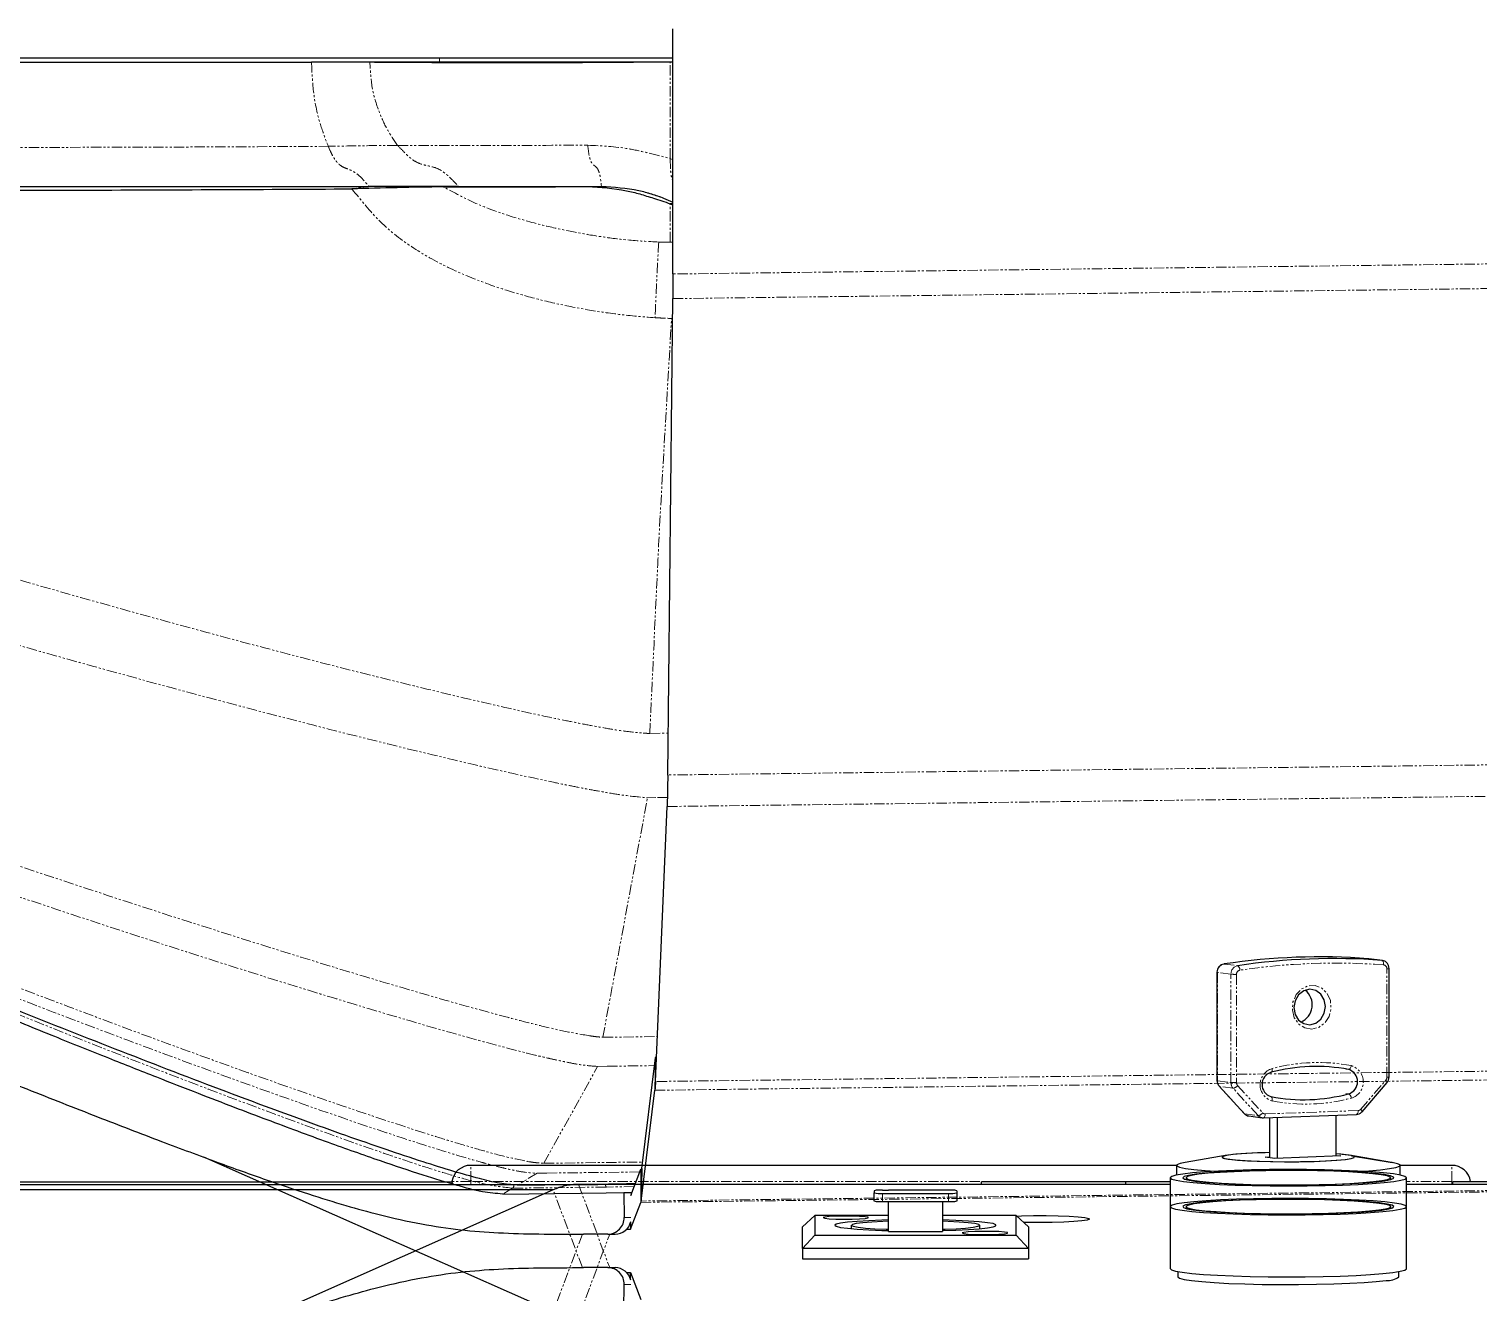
# Model space of a CAD drawing. Header units: millimetres. Extents: x -18594 to 273470, y -238787 to 48452.
# Drawn here: x 141242.7 to 141417.7, y -32378.6 to -32226.2 of the extents above; entities that cross this region are included whole.
import ezdxf

# ---------------------------------------------------------------- set-up
doc = ezdxf.new("R2010")
doc.units = ezdxf.units.MM
doc.linetypes.add('Xref AGV layout$0$PHANTOM', pattern=[2.5, 1.25, -0.25, 0.25, -0.25, 0.25, -0.25])
doc.layers.add('AM_BOR', color=4, linetype='Continuous', lineweight=25)

# ---------------------------------------------------------------- blocks, each defined once
blk = doc.blocks.new('Xref AGV layout$0$A$C343F789C')
at = {"color": 8, "linetype": 'Xref AGV layout$0$PHANTOM', "lineweight": 18}
for p, q in [((3462.84, 1950.88), (3459.08, 1940.84)), ((3462.38, 1940.84), (3465.9, 1950.23)), ((3456.51, 1938.81), (3457.33, 1938.81)), ((3455.33, 1937), (3102.17, 1932.64)), ((3102.17, 1932.49), (3455.3, 1936.84)), ((3470.79, 1935.29), (3471.97, 1936.01)), ((3456.11, 1935.08), (3459.48, 1935.15)), ((3470.79, 1935.29), (3459.48, 1935.15)), ((3467.85, 1933.48), (3470.2, 1934.92)), ((3467.01, 1932.28), (3455.1, 1932.13)), ((3466.68, 1933.47), (3455.45, 1933.33)), ((3467.85, 1933.48), (3466.68, 1933.47)), ((3453.63, 1923.47), (3102.17, 1919.14)), ((3102.17, 1918.07), (3453.56, 1922.41)), ((3459.39, 1920.57), (3453.65, 1920.5)), ((3459.39, 1920.57), (3460.54, 1920.59)), ((3459.91, 1917.08), (3453.33, 1916.99)), ((3452.15, 1889.22), (3102.17, 1884.9)), ((3452.05, 1888.13), (3453.5, 1888.15)), ((3453.5, 1888.15), (3454.52, 1888.17)), ((3102.17, 1881.11), (3452.07, 1885.42)), ((3454.24, 1880.4), (3452.02, 1880.38)), ((3453.06, 1855.36), (3451.62, 1830.32)), ((3451.46, 1827.92), (3102.17, 1823.62)), ((3102.17, 1820.64), (3451.44, 1824.95)), ((3451.44, 1821.11), (3451.76, 1821.11)), ((3451.76, 1821.11), (3451.85, 1821.11)), ((3451.77, 1821.11), (3451.77, 1816.47)), ((3488.17, 1814.37), (3485.23, 1814.37)), ((3488.17, 1814.37), (3490.19, 1814.69)), ((3451.77, 1811.01), (3451.44, 1811.17)), ((3451.77, 1811.01), (3451.77, 1799.37)), ((3479.6, 1798.88), (3479.6, 1799.37)), ((3486.12, 1799.37), (3488.03, 1799.4)), ((3456.51, 352.95), (3457.33, 352.95)), ((3462.84, 340.89), (3459.08, 350.93)), ((3462.38, 350.93), (3465.9, 341.54)), ((3418.17, 342.96), (3418.17, 341.96)), ((3425.42, 341.57), (3418.92, 341.57)), ((3426.17, 341.96), (3426.17, 342.96)), ((3357.45, 340.88), (3357.45, 340.54)), ((3357.45, 340.54), (3362.92, 340.54)), ((3357.45, 340.54), (3357.45, 338.58)), ((3414.39, 340.54), (3475.85, 340.54)), ((3462.03, 340.89), (3462.03, 340.88)), ((3475.85, 340.88), (3475.85, 340.54)), ((3475.85, 340.54), (3475.85, 338.58)), ((3380.82, 332.58), (3383.84, 329.28)), ((3382.45, 332.36), (3380.82, 332.58)), ((3368.43, 331.81), (3365.41, 328.29)), ((3379.96, 332.38), (3368.74, 331.97)), ((3383.3, 328.95), (3380.27, 332.24)), ((3385.47, 329.07), (3382.45, 332.36)), ((3370.24, 329.9), (3369.89, 329.95)), ((3383.84, 329.28), (3385.47, 329.07)), ((3365.28, 327.94), (3365.28, 314.86)), ((3383.42, 315.53), (3383.42, 328.6)), ((3384.1, 328.59), (3384.1, 315.51)), ((3385.73, 328.37), (3384.1, 328.59)), ((3385.73, 315.3), (3385.73, 328.37)), ((3370.24, 326.97), (3369.89, 327.01)), ((3384.1, 315.51), (3385.73, 315.3)), ((3365.87, 313.85), (3367.49, 313.64)), ((3384.93, 314.28), (3383.3, 314.49))]:
    blk.add_line(p, q, dxfattribs=at)
at = {"color": 7, "linetype": 'Continuous', "lineweight": 25}
for p, q in [((3465.9, 1950.23), (3508.06, 1931.55)), ((3459.3, 1940.84), (3458.43, 1940.84)), ((3459.3, 1940.84), (3462.23, 1940.84)), ((3456.55, 1940.25), (3455.33, 1937)), ((3457.04, 1940.25), (3456.55, 1940.25)), ((3456.55, 1939.41), (3456.55, 1940.25)), ((3457.37, 1935.84), (3457.33, 1938.81)), ((3455.3, 1936.84), (3453.63, 1923.47)), ((3455.2, 1932.93), (3455.3, 1936.84)), ((3455.33, 1933.01), (3455.33, 1937)), ((3456.51, 1936.18), (3455.33, 1933.01)), ((3471.97, 1936.01), (3456.38, 1935.82)), ((3456.38, 1935.83), (3457.37, 1935.84)), ((3456.39, 1935.84), (3456.5, 1935.84)), ((3456.5, 1935.84), (3456.5, 1936.13)), ((3456.5, 1935.84), (3457.37, 1935.84)), ((3470.2, 1934.92), (3460.35, 1934.8)), ((3455.2, 1932.93), (3453.53, 1919.56)), ((3453.53, 1919.56), (3453.63, 1923.47)), ((3453.56, 1922.41), (3452.15, 1889.22)), ((3453.53, 1919.56), (3453.43, 1919.38)), ((3452.07, 1885.42), (3451.46, 1827.92)), ((3451.44, 1824.95), (3451.44, 1795.38)), ((3451.44, 1816.47), (3451.77, 1816.47)), ((3451.44, 1799.37), (3451.77, 1799.37)), ((3486.12, 1799.37), (3490.94, 1799.37)), ((3488.03, 1799.4), (3495.07, 1799.37)), ((3490.92, 1799.37), (3493.69, 1799.37)), ((3629.4, 1799.37), (3495.07, 1799.37)), ((3479.6, 1798.88), (3451.44, 1798.88)), ((3626.79, 1798.88), (3479.6, 1798.88)), ((3465.9, 341.54), (3508.06, 360.22)), ((3457.37, 355.93), (3457.33, 352.95)), ((3456.55, 351.52), (3455.33, 354.77)), ((3363.82, 352.04), (3363.82, 351.39)), ((3390.52, 351.39), (3390.52, 352.04)), ((3456.55, 352.36), (3456.55, 351.52)), ((3362.92, 351.05), (3362.92, 343.56)), ((3391.42, 343.56), (3391.42, 351.05)), ((3457.04, 351.52), (3456.55, 351.52)), ((3459.3, 350.93), (3458.43, 350.93)), ((3459.3, 350.93), (3462.23, 350.93)), ((3435.82, 349.85), (3408.52, 349.85)), ((3408.52, 348.6), (3408.52, 349.85)), ((3408.52, 346.02), (3408.52, 348.6)), ((3408.52, 348.6), (3410.02, 347)), ((3408.52, 348.6), (3435.82, 348.6)), ((3434.32, 347), (3435.82, 348.6)), ((3435.82, 348.6), (3435.82, 349.85)), ((3435.82, 348.6), (3435.82, 346.02)), ((3410.02, 347), (3410.02, 344.63)), ((3434.32, 347), (3410.02, 347)), ((3425.42, 346.56), (3418.92, 346.56)), ((3418.92, 342.96), (3418.92, 346.56)), ((3425.42, 346.56), (3425.42, 342.96)), ((3434.32, 344.63), (3434.32, 347)), ((3408.52, 346.02), (3410.02, 344.63)), ((3414.42, 346.23), (3414.42, 345.81)), ((3418.67, 346.29), (3418.67, 346.45)), ((3418.92, 346.29), (3418.67, 346.29)), ((3425.67, 346.29), (3425.42, 346.29)), ((3425.67, 346.29), (3425.67, 346.45)), ((3429.92, 345.81), (3429.92, 346.23)), ((3434.32, 344.63), (3435.82, 346.02)), ((3362.92, 343.56), (3362.92, 340.08)), ((3364.82, 343.79), (3364.82, 343.56)), ((3389.52, 343.56), (3389.52, 343.79)), ((3391.42, 340.08), (3391.42, 343.56)), ((3410.02, 344.63), (3418.92, 344.63)), ((3425.42, 344.63), (3434.32, 344.63)), ((3417.17, 341.89), (3417.17, 342.89)), ((3417.17, 341.64), (3417.17, 341.89)), ((3426.17, 342.96), (3418.17, 342.96)), ((3426.17, 341.96), (3418.17, 341.96)), ((3418.17, 341.57), (3418.92, 341.57)), ((3418.92, 341.57), (3425.42, 341.57)), ((3418.92, 341.57), (3418.92, 341.57)), ((3426.17, 341.57), (3425.42, 341.57)), ((3425.42, 341.57), (3425.42, 341.57)), ((3427.17, 342.89), (3427.17, 341.89)), ((3427.17, 341.64), (3427.17, 341.89)), ((3465.86, 341.52), (3553, 341.52)), ((3336.27, 340.58), (3357.3, 340.58)), ((3336.3, 340.88), (3362.92, 340.88)), ((3355.17, 340.58), (3355.18, 340.54)), ((3357.3, 340.88), (3357.3, 340.58)), ((3363.67, 339.76), (3363.67, 338.58)), ((3364.82, 340.3), (3364.82, 340.08)), ((3389.52, 340.08), (3389.52, 340.3)), ((3390.67, 338.58), (3390.67, 339.76)), ((3391.42, 340.88), (3460.53, 340.88)), ((3396.77, 340.88), (3396.77, 340.58)), ((3414.22, 340.88), (3414.22, 340.58)), ((3460.53, 340.88), (3462.84, 340.89)), ((3462.03, 340.88), (3460.53, 340.88)), ((3657.36, 340.88), (3462.03, 340.88)), ((3549.37, 340.58), (3478.13, 340.58)), ((3357.45, 338.58), (3363.67, 338.58)), ((3369.55, 337.42), (3364.64, 338.23)), ((3369.55, 337.42), (3364.64, 338.23)), ((3364.64, 338.23), (3364.71, 338.22)), ((3364.71, 338.22), (3369.78, 337.37)), ((3384.55, 337.37), (3389.63, 338.22)), ((3390.67, 338.58), (3475.85, 338.58)), ((3370.66, 337.27), (3370.83, 337.25)), ((3370.83, 337.45), (3378.8, 337.74)), ((3371.39, 337.38), (3370.83, 337.45)), ((3370.83, 337.25), (3371.39, 337.2)), ((3371.39, 337.47), (3371.39, 332.53)), ((3378.47, 337.73), (3378.47, 332.79)), ((3378.8, 337.74), (3379.96, 337.59)), ((3379.4, 337.66), (3379.4, 332.82)), ((3379.96, 337.59), (3379.4, 337.57)), ((3380.17, 332.85), (3368.96, 332.44)), ((3380.19, 332.85), (3380.17, 332.85)), ((3381.95, 332.62), (3380.32, 332.84)), ((3368.28, 332.11), (3365.26, 328.59)), ((3385.52, 329.04), (3382.5, 332.34)), ((3365.01, 327.91), (3365.01, 314.83)), ((3385.79, 315.28), (3385.79, 328.35)), ((3365.82, 313.86), (3367.45, 313.64)), ((3365.87, 313.85), (3365.82, 313.86)), ((3367.45, 313.64), (3367.49, 313.64))]:
    blk.add_line(p, q, dxfattribs=at)
at = {"color": 8, "linetype": 'Xref AGV layout$0$PHANTOM', "lineweight": 18, "flags": 128}
for points in [[(3467.01, 1932.28), (3463.78, 1926.43), (3460.54, 1920.59)], [(3459.91, 1917.08), (3457.21, 1902.62), (3454.52, 1888.17)], [(3460.08, 1814.37), (3460.9, 1814.39), (3461.73, 1814.4)], [(3477.32, 1814.37), (3478.23, 1814.4), (3479.15, 1814.43)], [(3380.17, 332.85), (3380.15, 332.84), (3380.1, 332.82), (3380.06, 332.78), (3380.03, 332.72), (3380, 332.65), (3379.98, 332.57), (3379.96, 332.48), (3379.96, 332.38)], [(3368.28, 332.11), (3368.27, 332.08), (3368.28, 332.04), (3368.29, 331.99), (3368.33, 331.94), (3368.37, 331.88), (3368.43, 331.81)], [(3368.96, 332.44), (3368.93, 332.43), (3368.89, 332.41), (3368.85, 332.37), (3368.81, 332.31), (3368.78, 332.24), (3368.76, 332.16), (3368.75, 332.06), (3368.74, 331.97)], [(3379.27, 330.29), (3379.23, 330.31), (3379.19, 330.34), (3379.16, 330.39), (3379.13, 330.46), (3379.12, 330.53), (3379.11, 330.62), (3379.12, 330.72), (3379.13, 330.81)], [(3382.45, 332.36), (3382.49, 332.35), (3382.5, 332.34)], [(3385.47, 329.07), (3385.51, 329.05), (3385.52, 329.04)], [(3365.26, 328.59), (3365.25, 328.56), (3365.25, 328.53), (3365.27, 328.48), (3365.31, 328.42), (3365.35, 328.36), (3365.41, 328.29)], [(3379.27, 327.36), (3379.23, 327.35), (3379.19, 327.33), (3379.16, 327.29), (3379.13, 327.24), (3379.12, 327.17), (3379.11, 327.09), (3379.12, 327), (3379.13, 326.9)], [(3369.57, 326.55), (3369.6, 326.65), (3369.63, 326.74), (3369.66, 326.82), (3369.7, 326.89), (3369.75, 326.95), (3369.8, 326.99), (3369.85, 327.01), (3369.89, 327.01)], [(3374.35, 322.15), (3375.2, 322), (3375.93, 321.52), (3376.45, 320.76), (3376.69, 319.83), (3376.61, 318.86), (3376.22, 317.98), (3375.59, 317.3), (3374.78, 316.92), (3373.92, 316.89), (3373.12, 317.21), (3372.48, 317.84), (3372.09, 318.7), (3372.02, 319.66), (3372.25, 320.61), (3372.77, 321.4), (3373.5, 321.94), (3374.35, 322.15)], [(3365.68, 314.38), (3365.67, 314.28), (3365.68, 314.19), (3365.69, 314.1), (3365.71, 314.02), (3365.74, 313.95), (3365.78, 313.9), (3365.82, 313.87), (3365.87, 313.85)]]:
    blk.add_lwpolyline(points, dxfattribs=at)
at = {"color": 7, "linetype": 'Continuous', "lineweight": 25, "flags": 128}
for points in [[(3391.42, 351.05), (3391.28, 351.19), (3390.79, 351.34), (3389.97, 351.48), (3388.83, 351.62), (3387.4, 351.74), (3385.72, 351.84), (3383.84, 351.92), (3381.78, 351.99), (3379.62, 352.03), (3377.39, 352.04), (3375.16, 352.03), (3372.98, 352), (3370.9, 351.94), (3368.97, 351.86), (3367.25, 351.76), (3365.77, 351.64), (3364.57, 351.51)], [(3390.52, 352.04), (3390.52, 352.05), (3390.32, 352.21), (3389.75, 352.35), (3388.85, 352.49), (3387.63, 352.62), (3386.12, 352.73), (3384.37, 352.83), (3382.42, 352.9), (3380.33, 352.95), (3378.15, 352.97), (3375.94, 352.97), (3373.77, 352.94), (3371.69, 352.89), (3369.77, 352.82), (3368.04, 352.72), (3366.56, 352.61), (3365.37, 352.48)], [(3364.57, 351.51), (3363.69, 351.37), (3363.13, 351.22), (3362.92, 351.06), (3362.92, 351.05)], [(3416.52, 346.74), (3416.33, 346.81), (3415.8, 346.87), (3414.99, 346.91), (3414.02, 346.93), (3413.02, 346.92), (3412.11, 346.89), (3411.43, 346.84), (3411.06, 346.77), (3411.06, 346.7), (3411.43, 346.64), (3412.11, 346.58), (3413.02, 346.55), (3414.02, 346.55), (3414.99, 346.57), (3415.8, 346.61), (3416.33, 346.67), (3416.52, 346.74)], [(3409.94, 344.7), (3409.38, 344.68), (3407.92, 344.65), (3406.42, 344.65), (3404.96, 344.68), (3403.64, 344.73), (3402.55, 344.8), (3401.74, 344.89), (3401.27, 344.99), (3401.18, 345.09), (3401.46, 345.2), (3402.1, 345.29), (3403.06, 345.37), (3404.28, 345.43), (3405.68, 345.47), (3407.17, 345.49), (3407.17, 345.49)], [(3407.17, 345.49), (3408.66, 345.47), (3409.12, 345.46)], [(3418.92, 346.45), (3417.29, 346.4), (3415.78, 346.33), (3414.5, 346.23), (3413.5, 346.12), (3412.81, 346), (3412.46, 345.88), (3412.46, 345.75), (3412.81, 345.62), (3413.5, 345.5), (3414.5, 345.39), (3415.78, 345.3), (3417.29, 345.22), (3418.92, 345.17)], [(3418.67, 346.29), (3417.28, 346.23), (3416.12, 346.15), (3415.23, 346.05), (3414.65, 345.94), (3414.42, 345.83), (3414.54, 345.72), (3415.01, 345.6), (3415.81, 345.5), (3416.89, 345.42), (3418.22, 345.35), (3418.92, 345.32)], [(3431.92, 345.81), (3431.74, 345.94), (3431.22, 346.07), (3430.37, 346.18), (3429.22, 346.28), (3427.82, 346.37), (3426.22, 346.43), (3425.42, 346.45)], [(3425.42, 345.32), (3426.12, 345.35), (3427.44, 345.42), (3428.53, 345.5), (3429.32, 345.6), (3429.79, 345.72), (3429.91, 345.83), (3429.68, 345.94), (3429.11, 346.05), (3428.22, 346.15), (3427.06, 346.23), (3425.67, 346.29)], [(3425.42, 345.17), (3426.22, 345.19), (3427.82, 345.26), (3429.22, 345.34), (3430.37, 345.44), (3431.22, 345.56), (3431.74, 345.68), (3431.92, 345.81)], [(3433.32, 344.89), (3433.13, 344.96), (3432.6, 345.02), (3431.79, 345.06), (3430.82, 345.08), (3429.82, 345.07), (3428.91, 345.04), (3428.23, 344.99), (3427.87, 344.92), (3427.87, 344.85), (3428.23, 344.79), (3428.91, 344.74), (3429.82, 344.7), (3430.82, 344.7), (3431.79, 344.72), (3432.6, 344.76), (3433.13, 344.82), (3433.32, 344.89)], [(3364.57, 344.03), (3363.69, 343.89), (3363.13, 343.74), (3362.92, 343.58), (3363.06, 343.42), (3363.55, 343.27), (3364.37, 343.13), (3365.51, 342.99), (3366.93, 342.87), (3368.61, 342.77), (3370.5, 342.69), (3372.55, 342.62), (3374.72, 342.59), (3376.94, 342.57), (3379.18, 342.58), (3381.36, 342.61), (3383.44, 342.67), (3385.36, 342.75), (3387.08, 342.85), (3388.56, 342.97), (3389.76, 343.1), (3390.65, 343.24), (3391.21, 343.39), (3391.42, 343.55), (3391.28, 343.7), (3390.79, 343.86), (3389.97, 344), (3388.83, 344.14), (3387.4, 344.26), (3385.72, 344.36), (3383.84, 344.44), (3381.78, 344.5), (3379.62, 344.54), (3377.39, 344.56), (3375.16, 344.55), (3372.98, 344.51), (3370.9, 344.46), (3368.97, 344.38), (3367.25, 344.28), (3365.77, 344.16), (3364.57, 344.03)], [(3365.9, 343.98), (3365.05, 343.84), (3364.56, 343.69), (3364.42, 343.54), (3364.65, 343.39), (3365.25, 343.25), (3366.18, 343.11), (3367.43, 342.99), (3368.96, 342.88), (3370.73, 342.8), (3372.68, 342.73), (3374.76, 342.69), (3376.91, 342.68), (3379.07, 342.68), (3381.17, 342.72), (3383.16, 342.78), (3384.98, 342.86), (3386.57, 342.96), (3387.89, 343.08), (3388.9, 343.22), (3389.58, 343.36), (3389.89, 343.51), (3389.84, 343.66), (3389.43, 343.81), (3388.67, 343.95), (3387.57, 344.08), (3386.17, 344.19), (3384.52, 344.29), (3382.65, 344.37), (3380.63, 344.42), (3378.5, 344.45), (3376.34, 344.45), (3374.2, 344.43), (3372.15, 344.38), (3370.24, 344.31), (3368.53, 344.22), (3367.07, 344.11), (3365.9, 343.98)], [(3366.25, 343.97), (3365.43, 343.83), (3364.95, 343.69), (3364.82, 343.54), (3365.05, 343.4), (3365.62, 343.26), (3366.52, 343.13), (3367.74, 343.01), (3369.22, 342.9), (3370.93, 342.82), (3372.82, 342.76), (3374.84, 342.72), (3376.92, 342.7), (3379.01, 342.71), (3381.05, 342.75), (3382.97, 342.8), (3384.73, 342.88), (3386.27, 342.98), (3387.55, 343.1), (3388.53, 343.23), (3389.19, 343.37), (3389.49, 343.51), (3389.45, 343.66), (3389.05, 343.8), (3388.3, 343.94), (3387.24, 344.06), (3385.89, 344.17), (3384.29, 344.27), (3382.48, 344.34), (3380.52, 344.39), (3378.46, 344.42), (3376.37, 344.42), (3374.3, 344.4), (3372.31, 344.36), (3370.46, 344.29), (3368.8, 344.2), (3367.39, 344.09), (3366.25, 343.97)], [(3370.65, 340.96), (3368.75, 340.88), (3367.05, 340.78), (3365.61, 340.66), (3364.45, 340.52), (3363.6, 340.38), (3363.09, 340.23), (3362.92, 340.07), (3363.1, 339.92), (3363.63, 339.77), (3364.5, 339.62), (3365.67, 339.49), (3367.13, 339.37), (3368.83, 339.27), (3370.75, 339.19), (3372.81, 339.13), (3374.99, 339.09), (3377.22, 339.08), (3379.45, 339.1), (3381.62, 339.13), (3383.68, 339.19), (3385.59, 339.27), (3387.28, 339.38), (3388.73, 339.5), (3389.89, 339.63), (3390.74, 339.77), (3391.25, 339.92), (3391.42, 340.08), (3391.23, 340.24), (3390.7, 340.39), (3389.84, 340.53), (3388.67, 340.66), (3387.21, 340.78), (3385.5, 340.88), (3383.59, 340.96), (3381.52, 341.02), (3379.35, 341.06), (3377.12, 341.07), (3374.89, 341.06), (3372.71, 341.02), (3370.65, 340.96)], [(3371.34, 340.87), (3369.51, 340.79), (3367.89, 340.69), (3366.55, 340.57), (3365.51, 340.44), (3364.8, 340.29), (3364.46, 340.14), (3364.47, 339.99), (3364.86, 339.85), (3365.59, 339.7), (3366.66, 339.57), (3368.03, 339.46), (3369.67, 339.36), (3371.52, 339.28), (3373.53, 339.22), (3375.65, 339.19), (3377.81, 339.19), (3379.95, 339.21), (3382.02, 339.25), (3383.94, 339.32), (3385.67, 339.41), (3387.15, 339.52), (3388.35, 339.65), (3389.22, 339.79), (3389.75, 339.93), (3389.92, 340.08), (3389.72, 340.23), (3389.16, 340.38), (3388.25, 340.52), (3387.02, 340.64), (3385.52, 340.75), (3383.77, 340.84), (3381.83, 340.9), (3379.76, 340.95), (3377.61, 340.97), (3375.45, 340.96), (3373.34, 340.92), (3371.34, 340.87)], [(3371.52, 340.84), (3369.75, 340.77), (3368.18, 340.67), (3366.88, 340.55), (3365.87, 340.43), (3365.19, 340.29), (3364.85, 340.14), (3364.87, 340), (3365.24, 339.85), (3365.96, 339.72), (3366.99, 339.59), (3368.32, 339.48), (3369.9, 339.38), (3371.7, 339.3), (3373.65, 339.25), (3375.7, 339.22), (3377.79, 339.22), (3379.87, 339.24), (3381.86, 339.28), (3383.73, 339.35), (3385.4, 339.43), (3386.84, 339.54), (3388, 339.66), (3388.85, 339.8), (3389.36, 339.94), (3389.52, 340.08), (3389.32, 340.23), (3388.78, 340.37), (3387.9, 340.5), (3386.72, 340.62), (3385.25, 340.73), (3383.56, 340.81), (3381.68, 340.88), (3379.67, 340.92), (3377.59, 340.94), (3375.5, 340.93), (3373.46, 340.9), (3371.52, 340.84)], [(3368.34, 339.3), (3367.46, 339.24), (3366.06, 339.12), (3364.95, 338.98), (3364.18, 338.84), (3363.75, 338.69), (3363.69, 338.53), (3363.99, 338.38), (3364.64, 338.23)], [(3379.4, 337.05), (3380.89, 337.09), (3382.32, 337.16), (3383.52, 337.25), (3384.42, 337.35), (3384.97, 337.46), (3385.17, 337.58), (3384.99, 337.7), (3384.44, 337.82), (3383.55, 337.92), (3382.37, 338.01), (3380.94, 338.08), (3379.34, 338.12), (3377.63, 338.14), (3375.9, 338.14), (3374.23, 338.11), (3372.7, 338.05), (3371.38, 337.97), (3370.33, 337.88), (3369.6, 337.77), (3369.22, 337.65), (3369.21, 337.53), (3369.58, 337.41), (3370.3, 337.3), (3371.34, 337.2), (3371.39, 337.2)], [(3379.4, 337.05), (3379.97, 337.06), (3381.49, 337.12), (3382.81, 337.19), (3383.88, 337.28), (3384.64, 337.39), (3385.08, 337.5), (3385.15, 337.62), (3384.87, 337.74), (3384.25, 337.85), (3383.31, 337.94), (3382.09, 338.03), (3380.65, 338.09), (3379.06, 338.13), (3377.38, 338.14), (3375.69, 338.13), (3374.07, 338.1), (3372.59, 338.04), (3371.31, 337.97), (3370.29, 337.87), (3369.59, 337.76), (3369.22, 337.65), (3369.21, 337.53), (3369.55, 337.42), (3369.55, 337.42)], [(3389.63, 338.22), (3390.23, 338.35), (3390.61, 338.5), (3390.63, 338.65), (3390.29, 338.81), (3389.59, 338.95), (3388.56, 339.09), (3387.23, 339.21), (3386, 339.3)], [(3374.58, 321.62), (3373.86, 321.43), (3373.24, 320.94), (3372.83, 320.23), (3372.68, 319.4), (3372.83, 318.59), (3373.24, 317.91), (3373.86, 317.47), (3374.58, 317.33), (3375.31, 317.52), (3375.93, 318.01), (3376.34, 318.72), (3376.49, 319.54), (3376.34, 320.36), (3375.93, 321.04), (3375.31, 321.48), (3374.58, 321.62)]]:
    blk.add_lwpolyline(points, dxfattribs=at)
at = {"color": 7, "linetype": 'Continuous', "lineweight": 25}
for centre, radius, start, end in [((3458.45, 1938.86), 1.98, 90.3672, 166.4801), ((3459.32, 1938.85), 1.99, 90.4484, 181.1224), ((3365.22, 350.03), 2.45, 86.498, 124.8741), ((3458.45, 352.91), 1.98, 193.5199, 269.6328), ((3459.32, 352.91), 1.99, 178.8776, 269.5516), ((3417.92, 339.32), 3.64, 86.0827, 101.9023), ((3417.92, 338.32), 3.65, 86.0871, 101.8912), ((3417.92, 345.21), 3.65, 258.1089, 273.906), ((3426.42, 339.32), 3.64, 78.097, 93.9177), ((3426.42, 338.32), 3.65, 78.1082, 93.9133), ((3426.42, 345.21), 3.65, 266.0935, 281.8918), ((3357.45, 340.88), 2.3, 188.6269, 270), ((3475.85, 340.88), 2.3, 270, 351.3731), ((3477.83, 340.58), 0.3, 351.3731, 90), ((3371.7, 348.72), 11.51, 259.2247, 265.6518), ((3370.34, 328.48), 1.53, 107.0578, 252.9422), ((3375.34, 309.54), 21.12, 79.2624, 104.9367), ((3378.82, 328.82), 1.53, 287.0582, 72.9418), ((3373.83, 347.76), 21.12, 259.2624, 284.9359), ((3376.53, 319.21), 2.25, 113.0367, 231.8398), ((3371.72, 392.41), 78.78, 265.7412, 278.4574), ((3373.34, 392.2), 78.78, 265.7412, 278.4574)]:
    blk.add_arc(centre, radius, start, end, dxfattribs=at)
at = {"color": 8, "linetype": 'Xref AGV layout$0$PHANTOM', "lineweight": 18}
for centre, radius, start, end in [((3380.94, 331.76), 0.828, 98.7119, 144.1245), ((3380.21, 332.03), 0.819, 41.9916, 81.0236), ((3381.84, 331.82), 0.813, 41.8371, 82.1385), ((3368.77, 331.53), 0.437, 93.0636, 140.389), ((3375.12, 309.68), 21.51, 79.2625, 104.9359), ((3378.53, 328.86), 2.05, 287.0579, 72.9421), ((3379.97, 331.98), 0.404, 41.7907, 91.6726), ((3370.17, 328.51), 2.05, 107.0586, 252.9414), ((3370.2, 330.49), 0.622, 182.5441, 241.0438), ((3383.97, 328.46), 0.828, 98.7225, 144.1229), ((3383.07, 328.6), 1.03, 359.2788, 41.5911), ((3384.7, 328.38), 1.03, 359.2788, 41.5911), ((3365.23, 327.21), 0.726, 85.9015, 107.2706), ((3365.83, 327.94), 0.551, 139.8677, 180.2628), ((3382.91, 328.61), 0.514, 359.2768, 41.5898), ((3383.65, 323.49), 5.11, 84.9733, 92.5488), ((3385.74, 328.3), 0.0742, 50.4508, 97.8943), ((3373.58, 347.69), 21.52, 259.263, 284.9354), ((3371.5, 392.54), 78.37, 265.7403, 278.4582), ((3383.59, 314.98), 0.567, 176.1368, 239.298), ((3382.92, 315.51), 0.502, 281.762, 2.2668), ((3383.1, 315.47), 1, 281.7609, 2.2678), ((3383.65, 310.44), 5.09, 84.9546, 92.5573), ((3384.73, 315.26), 1, 281.7609, 2.2678), ((3385.74, 315.22), 0.0741, 50.4932, 97.962), ((3365.23, 314.14), 0.728, 85.9314, 107.2407), ((3365.74, 314.84), 0.46, 176.7603, 262.5111)]:
    blk.add_arc(centre, radius, start, end, dxfattribs=at)
at = {"color": 7, "linetype": 'Continuous', "lineweight": 25}
for centre, major_axis, ratio, start_param, end_param in [((3463.82, 1933.42), (20, 0), 0.069927, 1.745329, 1.9743), ((3460.72, 1834.37), (20.1, 0), 0.995042, 4.232433, 4.250738)]:
    blk.add_ellipse(centre, major_axis=major_axis, ratio=ratio, start_param=start_param, end_param=end_param, dxfattribs=at)
for points, knots in [([(3704.17, 1814.41), (3704.08, 1816.71), (3703.91, 1821.23), (3703.12, 1827.46), (3701.85, 1832.97), (3700.09, 1837.72), (3697.63, 1842.04), (3695.06, 1845.01), (3692.7, 1846.98), (3690.61, 1848.42), (3687.74, 1850.18), (3683.95, 1852.36), (3679.21, 1854.97), (3673.17, 1858.19), (3665.8, 1862.02), (3657.08, 1866.43), (3647.43, 1871.21), (3636.22, 1876.65), (3623.48, 1882.7), (3609.25, 1889.29), (3594.37, 1896.01), (3579.07, 1902.72), (3563.7, 1909.28), (3550.21, 1914.9), (3538.82, 1919.55), (3529.66, 1923.23), (3521.16, 1926.57), (3513.48, 1929.53), (3506.7, 1932.07), (3500.79, 1934.2), (3495.65, 1935.94), (3491.1, 1937.35), (3486.56, 1938.6), (3481.95, 1939.63), (3477.14, 1940.35), (3472.41, 1940.71), (3467.46, 1940.84), (3464.04, 1940.84), (3462.23, 1940.84)], [0, 0, 0, 0, 0.023814, 0.046919, 0.064947, 0.082346, 0.099332, 0.116388, 0.123, 0.131409, 0.142917, 0.158255, 0.177249, 0.19964, 0.230034, 0.264353, 0.302168, 0.343049, 0.395117, 0.450198, 0.507567, 0.566466, 0.625558, 0.683057, 0.7199, 0.754663, 0.786799, 0.815763, 0.841143, 0.86282, 0.881706, 0.89823, 0.912825, 0.931201, 0.947836, 0.964018, 0.981003, 1, 1, 1, 1]), ([(3471.97, 1936.01), (3472.79, 1935.93), (3474.68, 1935.75), (3477.86, 1934.86), (3481.96, 1933.63), (3487.13, 1931.88), (3493.41, 1929.66), (3499.27, 1927.48), (3504.49, 1925.5), (3508.94, 1923.78), (3514, 1921.81), (3519.79, 1919.52), (3526.3, 1916.9), (3533.44, 1913.99), (3540.96, 1910.89), (3548.25, 1907.83), (3554.83, 1905.05), (3560.35, 1902.68), (3564.85, 1900.74), (3570.81, 1898.15), (3578.25, 1894.88), (3587.17, 1890.9), (3595.15, 1887.28), (3602.35, 1883.97), (3608.94, 1880.88), (3615.09, 1877.97), (3621.73, 1874.77), (3628.74, 1871.32), (3635.8, 1867.76), (3640.14, 1865.49), (3642.1, 1864.47)], [0, 0, 0, 0, 0.013217, 0.030338, 0.053386, 0.082852, 0.118877, 0.161533, 0.184379, 0.209559, 0.238948, 0.272623, 0.310585, 0.352837, 0.397904, 0.442634, 0.481258, 0.513778, 0.540192, 0.560744, 0.619276, 0.672152, 0.71937, 0.761454, 0.800743, 0.837519, 0.871781, 0.92044, 0.964217, 1, 1, 1, 1]), ([(3470.2, 1934.92), (3470.92, 1934.86), (3472.49, 1934.73), (3475.04, 1934.08), (3478.12, 1933.22), (3481.86, 1932.04), (3486.2, 1930.59), (3491.02, 1928.91), (3498.51, 1926.22), (3508.59, 1922.45), (3521.21, 1917.56), (3535.86, 1911.74), (3552.18, 1905.08), (3569.84, 1897.65), (3586.57, 1890.43), (3601.76, 1883.67), (3615.4, 1877.42), (3627.51, 1871.67), (3637.04, 1867.03), (3642.48, 1864.2), (3644.25, 1863.29)], [0, 0, 0, 0, 0.011408, 0.024692, 0.041661, 0.062299, 0.087202, 0.114495, 0.143513, 0.213935, 0.285971, 0.358844, 0.464948, 0.566657, 0.663851, 0.755046, 0.831329, 0.90249, 0.968435, 1, 1, 1, 1]), ([(3453.56, 1922.41), (3453.56, 1922.54), (3453.57, 1922.66), (3453.57, 1922.79), (3453.57, 1922.82), (3453.58, 1922.86), (3453.58, 1922.89), (3453.58, 1922.95), (3453.58, 1922.99), (3453.6, 1923.2), (3453.61, 1923.36), (3453.63, 1923.47)], [0, 0, 0, 0, 0.25, 0.25, 0.3125, 0.3125, 0.375, 0.375, 0.5, 0.5, 1, 1, 1, 1]), ([(3452.07, 1885.42), (3452.08, 1885.87), (3452.08, 1886.24), (3452.09, 1886.58), (3452.09, 1886.6), (3452.09, 1886.65), (3452.09, 1886.67), (3452.09, 1886.73), (3452.09, 1886.78), (3452.09, 1886.91), (3452.09, 1887), (3452.1, 1887.25), (3452.1, 1887.42), (3452.11, 1887.6), (3452.11, 1887.62), (3452.11, 1887.65), (3452.11, 1887.67), (3452.11, 1887.73), (3452.11, 1887.76), (3452.11, 1887.87), (3452.11, 1887.94), (3452.12, 1888.15), (3452.12, 1888.29), (3452.14, 1888.71), (3452.14, 1888.97), (3452.15, 1889.22)], [0, 0, 0, 0, 0.25, 0.25, 0.265625, 0.265625, 0.28125, 0.28125, 0.3125, 0.3125, 0.375, 0.375, 0.5, 0.5, 0.515625, 0.515625, 0.53125, 0.53125, 0.5625, 0.5625, 0.625, 0.625, 0.75, 0.75, 1, 1, 1, 1]), ([(3451.44, 1824.95), (3451.44, 1825.24), (3451.44, 1825.51), (3451.44, 1825.79), (3451.44, 1825.84), (3451.44, 1825.96), (3451.44, 1826.03), (3451.44, 1826.22), (3451.44, 1826.34), (3451.44, 1826.5), (3451.44, 1826.52), (3451.44, 1826.58), (3451.44, 1826.61), (3451.45, 1826.69), (3451.45, 1826.75), (3451.45, 1826.93), (3451.45, 1827.05), (3451.45, 1827.41), (3451.45, 1827.67), (3451.46, 1827.92)], [0, 0, 0, 0, 0.25, 0.25, 0.3125, 0.3125, 0.375, 0.375, 0.5, 0.5, 0.53125, 0.53125, 0.5625, 0.5625, 0.625, 0.625, 0.75, 0.75, 1, 1, 1, 1]), ([(3460.08, 1814.37), (3458.56, 1814.46), (3456.54, 1814.58), (3454.05, 1815.26), (3452.68, 1815.73), (3451.82, 1816.13), (3451.44, 1816.3)], [0, 0, 0, 0, 0.520028, 0.693646, 0.865746, 1, 1, 1, 1]), ([(3461.73, 1814.4), (3460.17, 1814.49), (3458.07, 1814.61), (3455.43, 1815.28), (3453.69, 1815.83), (3452.45, 1816.24), (3451.77, 1816.47)], [0, 0, 0, 0, 0.4697303, 0.6312422, 0.7985633, 1, 1, 1, 1]), ([(3628.52, 1814.6), (3625.37, 1814.6), (3619.25, 1814.61), (3610.34, 1814.63), (3601.97, 1814.66), (3593.56, 1814.68), (3585.16, 1814.7), (3576.49, 1814.73), (3567.93, 1814.76), (3556.36, 1814.8), (3541.91, 1814.84), (3524.57, 1814.84), (3507.29, 1814.77), (3495.89, 1814.71), (3490.19, 1814.68)], [0, 0, 0, 0, 0.068247, 0.13256, 0.192963, 0.249485, 0.314629, 0.374792, 0.437295, 0.499895, 0.625028, 0.749952, 0.875104, 1, 1, 1, 1]), ([(3477.32, 1814.37), (3474.49, 1814.37), (3468.79, 1814.37), (3463, 1814.37), (3460.08, 1814.37)], [0, 0, 0, 0, 0.495865, 1, 1, 1, 1]), ([(3479.15, 1814.43), (3476.3, 1814.42), (3470.54, 1814.42), (3464.69, 1814.41), (3461.73, 1814.4)], [0, 0, 0, 0, 0.494125, 1, 1, 1, 1]), ([(3477.32, 1814.37), (3479.15, 1814.37), (3482.83, 1814.37), (3486.39, 1814.37), (3488.17, 1814.37)], [0, 0, 0, 0, 0.500003, 1, 1, 1, 1]), ([(3479.15, 1814.43), (3481.01, 1814.46), (3484.76, 1814.52), (3488.38, 1814.63), (3490.19, 1814.69)], [0, 0, 0, 0, 0.4994962, 1, 1, 1, 1]), ([(3626.6, 1814.37), (3623.44, 1814.37), (3617.32, 1814.37), (3608.41, 1814.37), (3600.05, 1814.37), (3591.64, 1814.37), (3583.24, 1814.37), (3574.57, 1814.37), (3566.01, 1814.37), (3554.45, 1814.37), (3539.99, 1814.37), (3522.64, 1814.37), (3505.33, 1814.37), (3493.89, 1814.37), (3488.17, 1814.37)], [0, 0, 0, 0, 0.0682, 0.132467, 0.192827, 0.249306, 0.314398, 0.374512, 0.436964, 0.499512, 0.624561, 0.74948, 0.874773, 1, 1, 1, 1]), ([(3451.44, 1799.37), (3451.98, 1799.37), (3453.42, 1799.37), (3455.88, 1799.37), (3459.24, 1799.37), (3463.3, 1799.37), (3469.37, 1799.37), (3477.05, 1799.37), (3483.08, 1799.37), (3486.12, 1799.37)], [0, 0, 0, 0, 0.043491, 0.116015, 0.205109, 0.327597, 0.464562, 0.730287, 1, 1, 1, 1]), ([(3451.77, 1799.37), (3452.91, 1799.38), (3455.49, 1799.4), (3459.59, 1799.43), (3464.4, 1799.46), (3470.91, 1799.47), (3478.88, 1799.46), (3484.97, 1799.42), (3488.03, 1799.4)], [0, 0, 0, 0, 0.088423, 0.198951, 0.331899, 0.482326, 0.739476, 1, 1, 1, 1]), ([(3704.17, 477.35), (3704.08, 475.06), (3703.91, 470.53), (3703.12, 464.3), (3701.85, 458.8), (3700.09, 454.04), (3697.63, 449.73), (3695.06, 446.75), (3692.7, 444.78), (3690.61, 443.34), (3687.74, 441.58), (3683.95, 439.4), (3679.21, 436.8), (3673.17, 433.58), (3665.8, 429.75), (3657.08, 425.33), (3647.43, 420.55), (3636.22, 415.11), (3623.48, 409.06), (3609.25, 402.47), (3594.37, 395.76), (3579.07, 389.05), (3563.7, 382.49), (3550.21, 376.87), (3538.82, 372.22), (3529.66, 368.54), (3521.16, 365.19), (3513.48, 362.23), (3506.7, 359.69), (3500.79, 357.57), (3495.65, 355.83), (3491.1, 354.41), (3486.56, 353.16), (3481.95, 352.14), (3477.14, 351.42), (3472.41, 351.06), (3467.46, 350.93), (3464.04, 350.93), (3462.23, 350.93)], [0, 0, 0, 0, 0.023814, 0.046919, 0.064947, 0.082346, 0.099332, 0.116388, 0.123, 0.131409, 0.142917, 0.158255, 0.177249, 0.19964, 0.230034, 0.264353, 0.302168, 0.343049, 0.395117, 0.450198, 0.507567, 0.566466, 0.625558, 0.683057, 0.7199, 0.754663, 0.786799, 0.815763, 0.841143, 0.86282, 0.881706, 0.89823, 0.912825, 0.931201, 0.947836, 0.964018, 0.981003, 1, 1, 1, 1]), ([(3462.84, 340.89), (3462.92, 340.89), (3463.06, 340.89), (3463.33, 340.9), (3463.79, 340.94), (3464.45, 341.05), (3465.08, 341.22), (3465.49, 341.37), (3465.72, 341.46), (3465.83, 341.51), (3465.9, 341.54)], [0, 0, 0, 0, 0.071493, 0.1277312, 0.2551459, 0.5078227, 0.7564023, 0.8788791, 0.9307085, 1, 1, 1, 1]), ([(3391.42, 340.58), (3391.58, 340.58), (3393.29, 340.58), (3395.11, 340.58), (3396.77, 340.58)], [0, 0, 0, 0, 0.092479, 1, 1, 1, 1]), ([(3396.77, 340.58), (3398.02, 340.58), (3400.52, 340.58), (3404.2, 340.58), (3407.86, 340.58), (3411.39, 340.58), (3413.28, 340.58), (3414.22, 340.58)], [0, 0, 0, 0, 0.186774, 0.373502, 0.560223, 0.780122, 1, 1, 1, 1]), ([(3380.34, 332.83), (3380.32, 332.84), (3380.27, 332.85), (3380.21, 332.85), (3380.17, 332.85)], [0, 0, 0, 0, 0.323871, 1, 1, 1, 1]), ([(3382.5, 332.34), (3382.42, 332.41), (3382.26, 332.56), (3382.06, 332.6), (3381.97, 332.61)], [0, 0, 0, 0, 0.545134, 1, 1, 1, 1]), ([(3368.96, 332.44), (3368.85, 332.42), (3368.62, 332.39), (3368.4, 332.24), (3368.3, 332.13), (3368.28, 332.11)], [0, 0, 0, 0, 0.435835, 0.878827, 1, 1, 1, 1]), ([(3385.79, 328.35), (3385.77, 328.48), (3385.75, 328.73), (3385.6, 328.93), (3385.52, 329.04)], [0, 0, 0, 0, 0.477096, 1, 1, 1, 1]), ([(3365.26, 328.59), (3365.19, 328.49), (3365.05, 328.29), (3365.02, 328.03), (3365.01, 327.91)], [0, 0, 0, 0, 0.487411, 1, 1, 1, 1]), ([(3384.96, 314.28), (3385.07, 314.31), (3385.29, 314.36), (3385.56, 314.6), (3385.75, 314.91), (3385.77, 315.16), (3385.79, 315.28)], [0, 0, 0, 0, 0.241696, 0.486935, 0.740472, 1, 1, 1, 1]), ([(3365.01, 314.83), (3365.02, 314.71), (3365.05, 314.46), (3365.24, 314.14), (3365.53, 313.92), (3365.76, 313.87), (3365.87, 313.85)], [0, 0, 0, 0, 0.247656, 0.51898, 0.755844, 1, 1, 1, 1])]:
    blk.add_open_spline(points, degree=3, knots=knots, dxfattribs=at)
for points in [[(3455.3, 1936.84), (3455.31, 1936.92), (3455.32, 1936.97), (3455.33, 1937)], [(3455.33, 1933.01), (3455.29, 1932.99), (3455.24, 1932.97), (3455.2, 1932.93)]]:
    blk.add_open_spline(points, degree=3, dxfattribs=at)
at = {"color": 8, "linetype": 'Xref AGV layout$0$PHANTOM', "lineweight": 18}
for points, knots in [([(3459.62, 1934.79), (3459.62, 1934.8), (3459.6, 1934.9), (3459.56, 1935.05), (3459.51, 1935.11), (3459.48, 1935.15)], [0, 0, 0, 0, 0.045363, 0.36383, 1, 1, 1, 1]), ([(3470.79, 1935.29), (3470.74, 1935.25), (3470.68, 1935.2), (3470.63, 1934.93), (3470.62, 1934.88)], [0, 0, 0, 0, 0.797153, 1, 1, 1, 1]), ([(3470.79, 1935.29), (3471.82, 1935.17), (3473.89, 1934.94), (3476.86, 1934.1), (3481.15, 1932.83), (3488.52, 1930.35), (3504.1, 1924.73), (3526.44, 1916.02), (3553.72, 1904.86), (3578.54, 1894.24), (3600.94, 1884.28), (3620.9, 1875), (3635.34, 1867.98), (3643.05, 1863.94), (3644.26, 1863.31)], [0, 0, 0, 0, 0.016346, 0.032734, 0.049123, 0.087754, 0.156738, 0.313521, 0.470306, 0.627091, 0.744157, 0.861222, 0.978286, 1, 1, 1, 1]), ([(3468.84, 1932.09), (3468.58, 1932.13), (3467.98, 1932.22), (3467.37, 1932.26), (3467.01, 1932.28)], [0, 0, 0, 0, 0.425965, 1, 1, 1, 1]), ([(3644.15, 1863.35), (3639.02, 1865.89), (3628.77, 1870.95), (3613.18, 1878.1), (3592.29, 1887.35), (3565.97, 1898.41), (3538.79, 1909.25), (3516.14, 1917.89), (3498.79, 1924.24), (3484.98, 1929.01), (3476.82, 1931.54), (3473.72, 1932.39), (3472.72, 1932.65), (3471.7, 1932.9), (3470.61, 1933.14), (3469.33, 1933.39), (3468.39, 1933.45), (3467.85, 1933.48)], [0, 0, 0, 0, 0.090549, 0.180932, 0.271229, 0.451698, 0.632119, 0.733185, 0.834349, 0.923696, 0.963543, 0.968872, 0.974243, 0.979755, 0.985446, 0.991663, 1, 1, 1, 1]), ([(3686.26, 1835.26), (3684.95, 1836.59), (3681.99, 1839.63), (3676.79, 1843.65), (3671.04, 1847.65), (3665.14, 1851.32), (3656.19, 1856.49), (3644, 1862.81), (3628.57, 1870.21), (3613.02, 1877.27), (3590.92, 1886.91), (3562.11, 1898.83), (3527.9, 1912.18), (3500.73, 1922.18), (3484.44, 1927.7), (3477.81, 1929.76), (3474.95, 1930.6), (3471.97, 1931.44), (3469.91, 1931.87), (3468.84, 1932.09)], [0, 0, 0, 0, 0.023406, 0.053136, 0.08248, 0.111581, 0.140521, 0.212412, 0.283987, 0.355427, 0.426798, 0.586549, 0.746266, 0.886956, 0.949133, 0.961435, 0.97383, 0.986441, 1, 1, 1, 1]), ([(3460.54, 1920.59), (3461.12, 1920.55), (3462.14, 1920.47), (3463.53, 1920.23), (3464.73, 1919.99), (3465.87, 1919.74), (3467, 1919.49), (3469.45, 1918.9), (3474.51, 1917.58), (3484.46, 1914.76), (3502.03, 1909.42), (3527.1, 1901.31), (3557.32, 1890.95), (3583.4, 1881.46), (3604.14, 1873.49), (3619.63, 1867.26), (3635.04, 1860.67), (3647.26, 1854.99), (3656.3, 1850.3), (3662.28, 1846.93), (3668.17, 1843.23), (3673.92, 1839.07), (3678.68, 1834.84), (3682.38, 1830.63), (3685.1, 1826.66), (3687.23, 1822.28), (3688.49, 1818.32), (3688.95, 1815.87), (3689.12, 1815.01)], [0, 0, 0, 0, 0.006486, 0.011449, 0.016076, 0.020564, 0.024984, 0.029373, 0.049762, 0.085819, 0.149918, 0.264169, 0.39393, 0.523719, 0.588654, 0.653647, 0.718752, 0.784119, 0.810425, 0.836872, 0.863537, 0.890551, 0.918155, 0.935828, 0.953859, 0.972111, 0.990277, 1, 1, 1, 1]), ([(3461.5, 1916.9), (3461.27, 1916.93), (3460.75, 1917.01), (3460.21, 1917.05), (3459.91, 1917.08)], [0, 0, 0, 0, 0.430324, 1, 1, 1, 1]), ([(3684.45, 1814.75), (3684.31, 1815.46), (3683.87, 1817.65), (3682.7, 1821.22), (3680.66, 1825.26), (3678.1, 1828.92), (3674.6, 1832.88), (3670.08, 1836.92), (3664.57, 1840.96), (3658.87, 1844.58), (3653.05, 1847.89), (3644.22, 1852.5), (3632.25, 1858.07), (3617.13, 1864.52), (3601.91, 1870.63), (3580.32, 1878.91), (3552.22, 1889.05), (3518.92, 1900.32), (3492.49, 1908.68), (3476.67, 1913.27), (3470.22, 1914.98), (3467.44, 1915.68), (3464.55, 1916.37), (3462.54, 1916.72), (3461.5, 1916.9)], [0, 0, 0, 0, 0.008263, 0.025635, 0.043062, 0.060409, 0.077615, 0.104831, 0.131745, 0.158443, 0.184995, 0.211446, 0.277277, 0.342903, 0.408438, 0.473927, 0.620538, 0.767128, 0.89625, 0.953306, 0.964592, 0.975964, 0.987532, 1, 1, 1, 1]), ([(3635.85, 1814.77), (3635.64, 1815.85), (3635.24, 1818.02), (3634.17, 1821.35), (3632.64, 1824.68), (3630.36, 1828.24), (3627.33, 1831.68), (3623.61, 1834.81), (3619.05, 1837.9), (3613.68, 1840.88), (3605.51, 1844.77), (3595.19, 1848.95), (3582.74, 1853.46), (3570.25, 1857.66), (3553.55, 1862.97), (3532.58, 1869.23), (3506.27, 1876.51), (3484.06, 1882.2), (3469.5, 1885.55), (3463.81, 1886.72), (3461.73, 1887.13), (3459.58, 1887.52), (3457.21, 1887.92), (3455.47, 1888.08), (3454.52, 1888.17)], [0, 0, 0, 0, 0.015281, 0.030762, 0.04863, 0.066468, 0.089937, 0.112951, 0.135621, 0.169219, 0.202551, 0.268812, 0.334866, 0.400837, 0.466769, 0.598598, 0.730461, 0.878385, 0.943867, 0.954269, 0.964724, 0.975366, 0.986405, 1, 1, 1, 1]), ([(3454.24, 1880.4), (3454.2, 1879.47), (3453.95, 1874.21), (3453.56, 1865.86), (3453.21, 1858.46), (3453.06, 1855.36)], [0, 0, 0, 0, 0.112334, 0.629361, 1, 1, 1, 1]), ([(3455.03, 1880.36), (3454.9, 1880.37), (3454.64, 1880.39), (3454.37, 1880.4), (3454.24, 1880.4)], [0, 0, 0, 0, 0.496695, 1, 1, 1, 1]), ([(3628.52, 1814.6), (3628.32, 1815.48), (3627.91, 1817.25), (3626.84, 1820.02), (3625.17, 1822.74), (3622.47, 1825.73), (3618.9, 1828.68), (3614.55, 1831.53), (3610.03, 1833.99), (3605.43, 1836.2), (3597.16, 1839.81), (3585.09, 1844.4), (3569.24, 1849.89), (3549.68, 1856.19), (3526.37, 1863.11), (3500.33, 1870.28), (3479.64, 1875.49), (3467.21, 1878.29), (3462.12, 1879.3), (3459.9, 1879.71), (3457.56, 1880.12), (3455.9, 1880.28), (3455.03, 1880.36)], [0, 0, 0, 0, 0.013379, 0.026768, 0.043824, 0.060821, 0.087871, 0.114801, 0.14164, 0.168426, 0.195174, 0.284216, 0.373225, 0.46222, 0.611715, 0.761231, 0.892979, 0.951296, 0.962869, 0.974567, 0.98656, 1, 1, 1, 1]), ([(3451.84, 1830.31), (3451.8, 1830.31), (3451.73, 1830.31), (3451.66, 1830.32), (3451.62, 1830.32)], [0, 0, 0, 0, 0.5290105, 1, 1, 1, 1]), ([(3453.6, 1830.23), (3453.37, 1830.24), (3452.79, 1830.27), (3452.2, 1830.29), (3451.84, 1830.31)], [0, 0, 0, 0, 0.40058, 1, 1, 1, 1]), ([(3453.16, 1821.1), (3453.25, 1822.68), (3453.42, 1825.83), (3453.54, 1828.77), (3453.6, 1830.23)], [0, 0, 0, 0, 0.5019947, 1, 1, 1, 1]), ([(3490.19, 1814.68), (3489.09, 1816.05), (3486.9, 1818.79), (3482.79, 1821.94), (3478.34, 1824.38), (3473.99, 1826.14), (3469.86, 1827.45), (3465.98, 1828.46), (3462.01, 1829.24), (3457.92, 1829.88), (3455.06, 1830.11), (3453.6, 1830.23)], [0, 0, 0, 0, 0.123801, 0.247859, 0.371649, 0.495291, 0.594237, 0.693399, 0.793043, 0.893934, 1, 1, 1, 1]), ([(3451.85, 1821.11), (3452.05, 1821.11), (3452.49, 1821.12), (3452.93, 1821.11), (3453.16, 1821.1)], [0, 0, 0, 0, 0.453607, 1, 1, 1, 1]), ([(3453.16, 1821.1), (3454.43, 1821.03), (3456.87, 1820.89), (3460.33, 1820.44), (3463.64, 1819.85), (3467.24, 1819.08), (3471.11, 1818), (3475.26, 1816.54), (3477.85, 1815.13), (3479.15, 1814.43)], [0, 0, 0, 0, 0.135629, 0.261815, 0.38597, 0.509346, 0.673243, 0.836775, 1, 1, 1, 1]), ([(3454.52, 1815.18), (3454.11, 1815.28), (3453.07, 1815.56), (3452.05, 1816.03), (3451.44, 1816.31)], [0, 0, 0, 0, 0.396102, 1, 1, 1, 1]), ([(3451.77, 1811.01), (3451.76, 1811.44), (3451.76, 1812.03), (3451.71, 1812.7), (3451.65, 1813.14), (3451.56, 1813.48), (3451.48, 1813.63), (3451.44, 1813.7)], [0, 0, 0, 0, 0.352527, 0.484762, 0.600817, 0.815805, 1, 1, 1, 1]), ([(3461.72, 1809.41), (3461.68, 1809.82), (3461.62, 1810.37), (3461.48, 1811), (3461.34, 1811.41), (3461.14, 1811.71), (3460.9, 1811.89), (3460.66, 1812.07), (3460.46, 1812.37), (3460.32, 1812.78), (3460.17, 1813.41), (3460.12, 1813.96), (3460.08, 1814.37)], [0, 0, 0, 0, 0.16984, 0.232989, 0.288515, 0.392816, 0.499993, 0.607169, 0.71148, 0.767012, 0.830154, 1, 1, 1, 1]), ([(3484.67, 1809.43), (3484.39, 1809.72), (3483.84, 1810.29), (3482.96, 1811.15), (3481.97, 1811.69), (3480.99, 1811.9), (3480.02, 1812.11), (3479.03, 1812.65), (3478.15, 1813.51), (3477.6, 1814.08), (3477.32, 1814.37)], [0, 0, 0, 0, 0.13549, 0.263659, 0.383677, 0.499998, 0.616323, 0.736343, 0.864512, 1, 1, 1, 1]), ([(3626.6, 1814.37), (3617.36, 1814.37), (3598.87, 1814.37), (3571.14, 1814.37), (3543.4, 1814.37), (3515.62, 1814.37), (3497.32, 1814.37), (3488.17, 1814.37)], [0, 0, 0, 0, 0.200001, 0.400002, 0.600003, 0.800004, 1, 1, 1, 1]), ([(3493.05, 1809.54), (3492.92, 1809.84), (3492.66, 1810.44), (3492.24, 1811.16), (3491.85, 1811.62), (3491.44, 1811.97), (3490.94, 1812.19), (3490.38, 1812.38), (3489.87, 1812.66), (3489.36, 1813.02), (3488.76, 1813.61), (3488.37, 1814.12), (3488.17, 1814.37)], [0, 0, 0, 0, 0.125161, 0.249794, 0.312314, 0.374857, 0.499973, 0.625065, 0.687612, 0.750147, 0.874841, 1, 1, 1, 1]), ([(3461.72, 1809.41), (3460.07, 1809.48), (3457.6, 1809.6), (3454.31, 1810.36), (3452.61, 1810.79), (3451.77, 1811.01)], [0, 0, 0, 0, 0.499843, 0.74999, 1, 1, 1, 1]), ([(3484.67, 1809.43), (3486.08, 1809.44), (3488.9, 1809.46), (3491.66, 1809.52), (3493.05, 1809.54)], [0, 0, 0, 0, 0.5, 1, 1, 1, 1]), ([(3629.18, 1809.49), (3617.83, 1809.51), (3595.13, 1809.53), (3561.09, 1809.57), (3526.99, 1809.72), (3504.36, 1809.6), (3493.05, 1809.54)], [0, 0, 0, 0, 0.250001, 0.500002, 0.750003, 1, 1, 1, 1]), ([(3495.07, 1799.37), (3495.01, 1800.64), (3494.9, 1803.19), (3494.16, 1806.61), (3493.38, 1808.67), (3493.05, 1809.54)], [0, 0, 0, 0, 0.3639931, 0.7286852, 1, 1, 1, 1]), ([(3484.67, 1809.43), (3480.89, 1809.43), (3473.31, 1809.44), (3465.58, 1809.42), (3461.72, 1809.41)], [0, 0, 0, 0, 0.500013, 1, 1, 1, 1]), ([(3484.67, 1809.43), (3485.11, 1808.79), (3485.98, 1807.52), (3487.04, 1805.18), (3487.85, 1802.46), (3487.97, 1800.42), (3488.03, 1799.4)], [0, 0, 0, 0, 0.219728, 0.439559, 0.719912, 1, 1, 1, 1]), ([(3475.85, 340.54), (3476.15, 340.54), (3476.74, 340.54), (3477.5, 340.54), (3478.02, 340.54), (3478.09, 340.54), (3478.12, 340.54)], [0, 0, 0, 0, 0.249996, 0.499994, 0.749996, 1, 1, 1, 1])]:
    blk.add_open_spline(points, degree=3, knots=knots, dxfattribs=at)
blk = doc.blocks.new('Xref AGV layout')
at = {"rotation": 180}
for p in [(144771.83, -30430.77), (144771.83, -32024.72)]:
    blk.add_blockref('Xref AGV layout$0$A$C343F789C', p, dxfattribs=at)

msp = doc.modelspace()

# ---------------------------------------------------------------- block references
at = {"layer": 'AM_BOR'}
msp.add_blockref('Xref AGV layout', (0, 0), dxfattribs=at)

doc.saveas('drawing.dxf')
